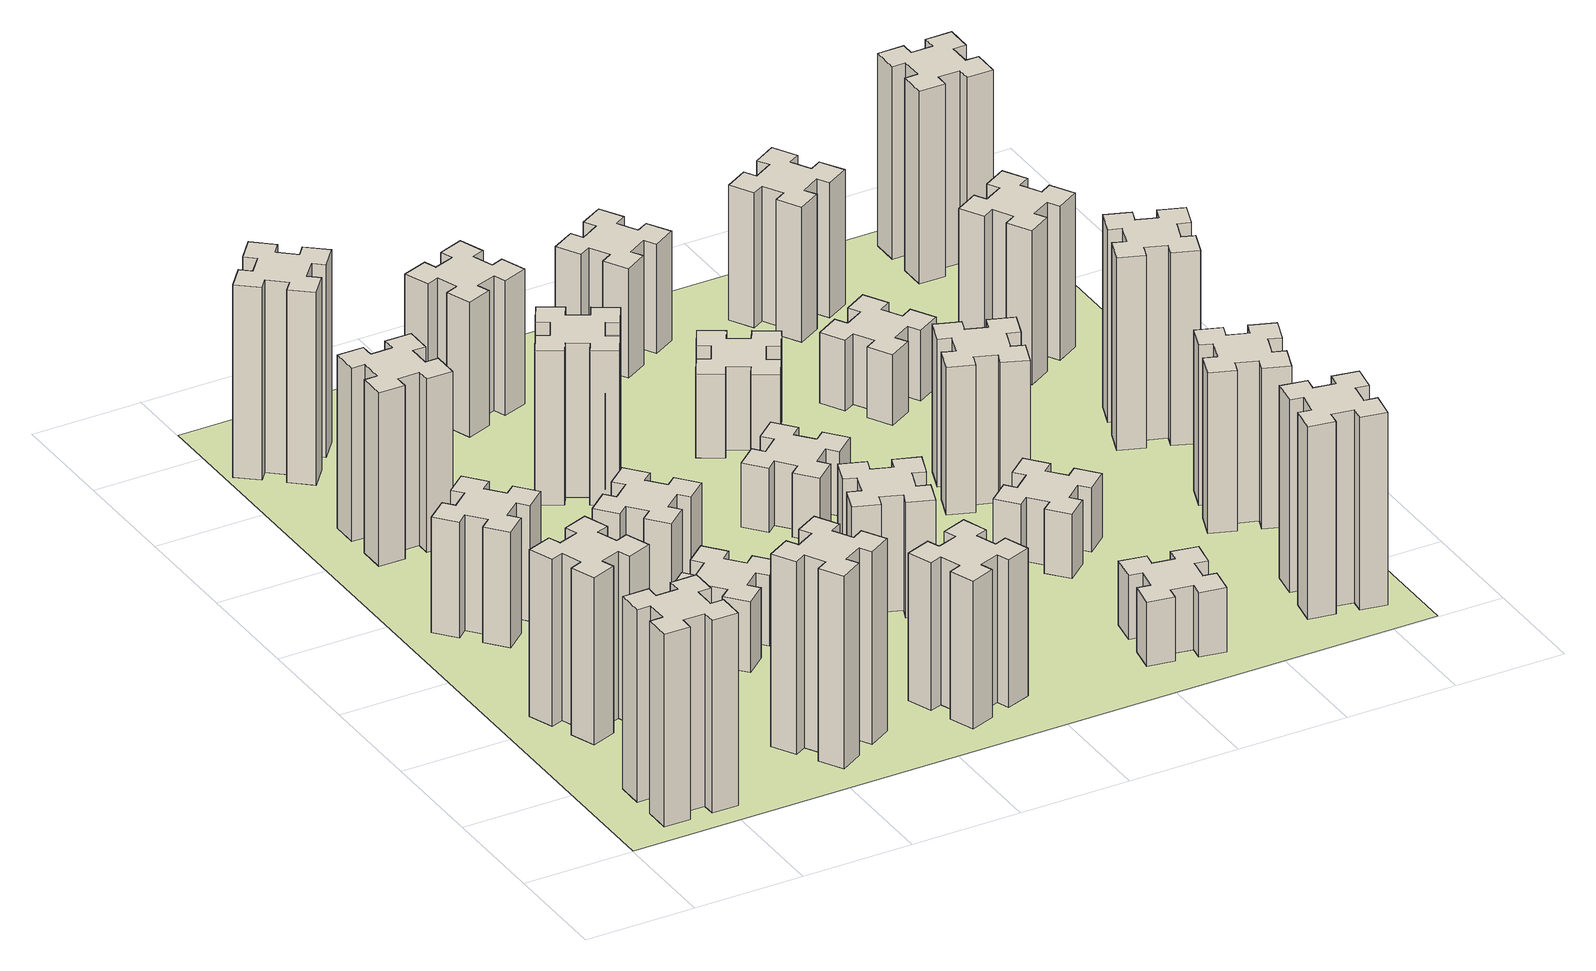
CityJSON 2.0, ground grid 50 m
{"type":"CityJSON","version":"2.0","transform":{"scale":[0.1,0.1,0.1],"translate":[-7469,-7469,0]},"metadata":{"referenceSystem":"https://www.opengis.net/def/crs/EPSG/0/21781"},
"CityObjects":{
"building1":{"type":"Building","attributes":{"class":"1000","function":"1000","usage":"1000","yearOfConstruction":2016,"roofType":"1000","measuredHeight":90,"storeysAboveGround":30,"storeysBelowGround":0},"geometry":[{"type":"Solid","lod":"1","boundaries":[[[[0,1,2,3,4,5,6,7,8,9,10,11,12,13,14,15,16,17,18,19]],[[17,16,20,21]],[[16,15,22,20]],[[15,14,23,22]],[[14,13,24,23]],[[13,12,25,24]],[[12,11,26,25]],[[11,10,27,26]],[[10,9,28,27]],[[9,8,29,28]],[[8,7,30,29]],[[7,6,31,30]],[[6,5,32,31]],[[5,4,33,32]],[[4,3,34,33]],[[3,2,35,34]],[[2,1,36,35]],[[1,0,37,36]],[[0,19,38,37]],[[19,18,39,38]],[[18,17,21,39]],[[24,25,26,27,28,29,30,31,32,33,34,35,36,37,38,39,21,20,22,23]]]]}]},
"building2":{"type":"Building","attributes":{"class":"1000","function":"1000","usage":"1000","yearOfConstruction":2016,"roofType":"1000","measuredHeight":78,"storeysAboveGround":30,"storeysBelowGround":0},"geometry":[{"type":"Solid","lod":"1","boundaries":[[[[40,41,42,43,44,45,46,47,48,49,50,51,52,53,54,55,56,57,58,59]],[[57,56,60,61]],[[56,55,62,60]],[[55,54,63,62]],[[54,53,64,63]],[[53,52,65,64]],[[52,51,66,65]],[[51,50,67,66]],[[50,49,68,67]],[[49,48,69,68]],[[48,47,70,69]],[[47,46,71,70]],[[46,45,72,71]],[[45,44,73,72]],[[44,43,74,73]],[[43,42,75,74]],[[42,41,76,75]],[[41,40,77,76]],[[40,59,78,77]],[[59,58,79,78]],[[58,57,61,79]],[[64,65,66,67,68,69,70,71,72,73,74,75,76,77,78,79,61,60,62,63]]]]}]},
"building3":{"type":"Building","attributes":{"class":"1000","function":"1000","usage":"1000","yearOfConstruction":2016,"roofType":"1000","measuredHeight":54,"storeysAboveGround":30,"storeysBelowGround":0},"geometry":[{"type":"Solid","lod":"1","boundaries":[[[[80,81,82,83,84,85,86,87,88,89,90,91,92,93,94,95,96,97,98,99]],[[97,96,100,101]],[[96,95,102,100]],[[95,94,103,102]],[[94,93,104,103]],[[93,92,105,104]],[[92,91,106,105]],[[91,90,107,106]],[[90,89,108,107]],[[89,88,109,108]],[[88,87,110,109]],[[87,86,111,110]],[[86,85,112,111]],[[85,84,113,112]],[[84,83,114,113]],[[83,82,115,114]],[[82,81,116,115]],[[81,80,117,116]],[[80,99,118,117]],[[99,98,119,118]],[[98,97,101,119]],[[104,105,106,107,108,109,110,111,112,113,114,115,116,117,118,119,101,100,102,103]]]]}]},
"building4":{"type":"Building","attributes":{"class":"1000","function":"1000","usage":"1000","yearOfConstruction":2016,"roofType":"1000","measuredHeight":81,"storeysAboveGround":30,"storeysBelowGround":0},"geometry":[{"type":"Solid","lod":"1","boundaries":[[[[120,121,122,123,124,125,126,127,128,129,130,131,132,133,134,135,136,137,138,139]],[[137,136,140,141]],[[136,135,142,140]],[[135,134,143,142]],[[134,133,144,143]],[[133,132,145,144]],[[132,131,146,145]],[[131,130,147,146]],[[130,129,148,147]],[[129,128,149,148]],[[128,127,150,149]],[[127,126,151,150]],[[126,125,152,151]],[[125,124,153,152]],[[124,123,154,153]],[[123,122,155,154]],[[122,121,156,155]],[[121,120,157,156]],[[120,139,158,157]],[[139,138,159,158]],[[138,137,141,159]],[[144,145,146,147,148,149,150,151,152,153,154,155,156,157,158,159,141,140,142,143]]]]}]},
"building5":{"type":"Building","attributes":{"class":"1000","function":"1000","usage":"1000","yearOfConstruction":2016,"roofType":"1000","measuredHeight":90,"storeysAboveGround":30,"storeysBelowGround":0},"geometry":[{"type":"Solid","lod":"1","boundaries":[[[[160,161,162,163,164,165,166,167,168,169,170,171,172,173,174,175,176,177,178,179]],[[177,176,180,181]],[[176,175,182,180]],[[175,174,183,182]],[[174,173,184,183]],[[173,172,185,184]],[[172,171,186,185]],[[171,170,187,186]],[[170,169,188,187]],[[169,168,189,188]],[[168,167,190,189]],[[167,166,191,190]],[[166,165,192,191]],[[165,164,193,192]],[[164,163,194,193]],[[163,162,195,194]],[[162,161,196,195]],[[161,160,197,196]],[[160,179,198,197]],[[179,178,199,198]],[[178,177,181,199]],[[184,185,186,187,188,189,190,191,192,193,194,195,196,197,198,199,181,180,182,183]]]]}]},
"building6":{"type":"Building","attributes":{"class":"1000","function":"1000","usage":"1000","yearOfConstruction":2016,"roofType":"1000","measuredHeight":90,"storeysAboveGround":30,"storeysBelowGround":0},"geometry":[{"type":"Solid","lod":"1","boundaries":[[[[200,201,202,203,204,205,206,207,208,209,210,211,212,213,214,215,216,217,218,219]],[[217,216,220,221]],[[216,215,222,220]],[[215,214,223,222]],[[214,213,224,223]],[[213,212,225,224]],[[212,211,226,225]],[[211,210,227,226]],[[210,209,228,227]],[[209,208,229,228]],[[208,207,230,229]],[[207,206,231,230]],[[206,205,232,231]],[[205,204,233,232]],[[204,203,234,233]],[[203,202,235,234]],[[202,201,236,235]],[[201,200,237,236]],[[200,219,238,237]],[[219,218,239,238]],[[218,217,221,239]],[[224,225,226,227,228,229,230,231,232,233,234,235,236,237,238,239,221,220,222,223]]]]}]},
"building7":{"type":"Building","attributes":{"class":"1000","function":"1000","usage":"1000","yearOfConstruction":2016,"roofType":"1000","measuredHeight":33,"storeysAboveGround":30,"storeysBelowGround":0},"geometry":[{"type":"Solid","lod":"1","boundaries":[[[[240,241,242,243,244,245,246,247,248,249,250,251,252,253,254,255,256,257,258,259]],[[257,256,260,261]],[[256,255,262,260]],[[255,254,263,262]],[[254,253,264,263]],[[253,252,265,264]],[[252,251,266,265]],[[251,250,267,266]],[[250,249,268,267]],[[249,248,269,268]],[[248,247,270,269]],[[247,246,271,270]],[[246,245,272,271]],[[245,244,273,272]],[[244,243,274,273]],[[243,242,275,274]],[[242,241,276,275]],[[241,240,277,276]],[[240,259,278,277]],[[259,258,279,278]],[[258,257,261,279]],[[264,265,266,267,268,269,270,271,272,273,274,275,276,277,278,279,261,260,262,263]]]]}]},
"building8":{"type":"Building","attributes":{"class":"1000","function":"1000","usage":"1000","yearOfConstruction":2016,"roofType":"1000","measuredHeight":36,"storeysAboveGround":30,"storeysBelowGround":0},"geometry":[{"type":"Solid","lod":"1","boundaries":[[[[280,281,282,283,284,285,286,287,288,289,290,291,292,293,294,295,296,297,298,299]],[[297,296,300,301]],[[296,295,302,300]],[[295,294,303,302]],[[294,293,304,303]],[[293,292,305,304]],[[292,291,306,305]],[[291,290,307,306]],[[290,289,308,307]],[[289,288,309,308]],[[288,287,310,309]],[[287,286,311,310]],[[286,285,312,311]],[[285,284,313,312]],[[284,283,314,313]],[[283,282,315,314]],[[282,281,316,315]],[[281,280,317,316]],[[280,299,318,317]],[[299,298,319,318]],[[298,297,301,319]],[[304,305,306,307,308,309,310,311,312,313,314,315,316,317,318,319,301,300,302,303]]]]}]},
"building9":{"type":"Building","attributes":{"class":"1000","function":"1000","usage":"1000","yearOfConstruction":2016,"roofType":"1000","measuredHeight":69,"storeysAboveGround":30,"storeysBelowGround":0},"geometry":[{"type":"Solid","lod":"1","boundaries":[[[[320,321,322,323,324,325,326,327,328,329,330,331,332,333,334,335,336,337,338,339]],[[337,336,340,341]],[[336,335,342,340]],[[335,334,343,342]],[[334,333,344,343]],[[333,332,345,344]],[[332,331,346,345]],[[331,330,347,346]],[[330,329,348,347]],[[329,328,349,348]],[[328,327,350,349]],[[327,326,351,350]],[[326,325,352,351]],[[325,324,353,352]],[[324,323,354,353]],[[323,322,355,354]],[[322,321,356,355]],[[321,320,357,356]],[[320,339,358,357]],[[339,338,359,358]],[[338,337,341,359]],[[344,345,346,347,348,349,350,351,352,353,354,355,356,357,358,359,341,340,342,343]]]]}]},
"building10":{"type":"Building","attributes":{"class":"1000","function":"1000","usage":"1000","yearOfConstruction":2016,"roofType":"1000","measuredHeight":72,"storeysAboveGround":30,"storeysBelowGround":0},"geometry":[{"type":"Solid","lod":"1","boundaries":[[[[360,361,362,363,364,365,366,367,368,369,370,371,372,373,374,375,376,377,378,379]],[[377,376,380,381]],[[376,375,382,380]],[[375,374,383,382]],[[374,373,384,383]],[[373,372,385,384]],[[372,371,386,385]],[[371,370,387,386]],[[370,369,388,387]],[[369,368,389,388]],[[368,367,390,389]],[[367,366,391,390]],[[366,365,392,391]],[[365,364,393,392]],[[364,363,394,393]],[[363,362,395,394]],[[362,361,396,395]],[[361,360,397,396]],[[360,379,398,397]],[[379,378,399,398]],[[378,377,381,399]],[[384,385,386,387,388,389,390,391,392,393,394,395,396,397,398,399,381,380,382,383]]]]}]},
"building11":{"type":"Building","attributes":{"class":"1000","function":"1000","usage":"1000","yearOfConstruction":2016,"roofType":"1000","measuredHeight":63,"storeysAboveGround":30,"storeysBelowGround":0},"geometry":[{"type":"Solid","lod":"1","boundaries":[[[[400,401,402,403,404,405,406,407,408,409,410,411,412,413,414,415,416,417,418,419]],[[417,416,420,421]],[[416,415,422,420]],[[415,414,423,422]],[[414,413,424,423]],[[413,412,425,424]],[[412,411,426,425]],[[411,410,427,426]],[[410,409,428,427]],[[409,408,429,428]],[[408,407,430,429]],[[407,406,431,430]],[[406,405,432,431]],[[405,404,433,432]],[[404,403,434,433]],[[403,402,435,434]],[[402,401,436,435]],[[401,400,437,436]],[[400,419,438,437]],[[419,418,439,438]],[[418,417,421,439]],[[424,425,426,427,428,429,430,431,432,433,434,435,436,437,438,439,421,420,422,423]]]]}]},
"building12":{"type":"Building","attributes":{"class":"1000","function":"1000","usage":"1000","yearOfConstruction":2016,"roofType":"1000","measuredHeight":54,"storeysAboveGround":30,"storeysBelowGround":0},"geometry":[{"type":"Solid","lod":"1","boundaries":[[[[440,441,442,443,444,445,446,447,448,449,450,451,452,453,454,455,456,457,458,459]],[[457,456,460,461]],[[456,455,462,460]],[[455,454,463,462]],[[454,453,464,463]],[[453,452,465,464]],[[452,451,466,465]],[[451,450,467,466]],[[450,449,468,467]],[[449,448,469,468]],[[448,447,470,469]],[[447,446,471,470]],[[446,445,472,471]],[[445,444,473,472]],[[444,443,474,473]],[[443,442,475,474]],[[442,441,476,475]],[[441,440,477,476]],[[440,459,478,477]],[[459,458,479,478]],[[458,457,461,479]],[[464,465,466,467,468,469,470,471,472,473,474,475,476,477,478,479,461,460,462,463]]]]}]},
"building13":{"type":"Building","attributes":{"class":"1000","function":"1000","usage":"1000","yearOfConstruction":2016,"roofType":"1000","measuredHeight":30,"storeysAboveGround":30,"storeysBelowGround":0},"geometry":[{"type":"Solid","lod":"1","boundaries":[[[[480,481,482,483,484,485,486,487,488,489,490,491,492,493,494,495,496,497,498,499]],[[497,496,500,501]],[[496,495,502,500]],[[495,494,503,502]],[[494,493,504,503]],[[493,492,505,504]],[[492,491,506,505]],[[491,490,507,506]],[[490,489,508,507]],[[489,488,509,508]],[[488,487,510,509]],[[487,486,511,510]],[[486,485,512,511]],[[485,484,513,512]],[[484,483,514,513]],[[483,482,515,514]],[[482,481,516,515]],[[481,480,517,516]],[[480,499,518,517]],[[499,498,519,518]],[[498,497,501,519]],[[504,505,506,507,508,509,510,511,512,513,514,515,516,517,518,519,501,500,502,503]]]]}]},
"building14":{"type":"Building","attributes":{"class":"1000","function":"1000","usage":"1000","yearOfConstruction":2016,"roofType":"1000","measuredHeight":39,"storeysAboveGround":30,"storeysBelowGround":0},"geometry":[{"type":"Solid","lod":"1","boundaries":[[[[520,521,522,523,524,525,526,527,528,529,530,531,532,533,534,535,536,537,538,539]],[[537,536,540,541]],[[536,535,542,540]],[[535,534,543,542]],[[534,533,544,543]],[[533,532,545,544]],[[532,531,546,545]],[[531,530,547,546]],[[530,529,548,547]],[[529,528,549,548]],[[528,527,550,549]],[[527,526,551,550]],[[526,525,552,551]],[[525,524,553,552]],[[524,523,554,553]],[[523,522,555,554]],[[522,521,556,555]],[[521,520,557,556]],[[520,539,558,557]],[[539,538,559,558]],[[538,537,541,559]],[[544,545,546,547,548,549,550,551,552,553,554,555,556,557,558,559,541,540,542,543]]]]}]},
"building15":{"type":"Building","attributes":{"class":"1000","function":"1000","usage":"1000","yearOfConstruction":2016,"roofType":"1000","measuredHeight":30,"storeysAboveGround":30,"storeysBelowGround":0},"geometry":[{"type":"Solid","lod":"1","boundaries":[[[[560,561,562,563,564,565,566,567,568,569,570,571,572,573,574,575,576,577,578,579]],[[577,576,580,581]],[[576,575,582,580]],[[575,574,583,582]],[[574,573,584,583]],[[573,572,585,584]],[[572,571,586,585]],[[571,570,587,586]],[[570,569,588,587]],[[569,568,589,588]],[[568,567,590,589]],[[567,566,591,590]],[[566,565,592,591]],[[565,564,593,592]],[[564,563,594,593]],[[563,562,595,594]],[[562,561,596,595]],[[561,560,597,596]],[[560,579,598,597]],[[579,578,599,598]],[[578,577,581,599]],[[584,585,586,587,588,589,590,591,592,593,594,595,596,597,598,599,581,580,582,583]]]]}]},
"building16":{"type":"Building","attributes":{"class":"1000","function":"1000","usage":"1000","yearOfConstruction":2016,"roofType":"1000","measuredHeight":51,"storeysAboveGround":30,"storeysBelowGround":0},"geometry":[{"type":"Solid","lod":"1","boundaries":[[[[600,601,602,603,604,605,606,607,608,609,610,611,612,613,614,615,616,617,618,619]],[[617,616,620,621]],[[616,615,622,620]],[[615,614,623,622]],[[614,613,624,623]],[[613,612,625,624]],[[612,611,626,625]],[[611,610,627,626]],[[610,609,628,627]],[[609,608,629,628]],[[608,607,630,629]],[[607,606,631,630]],[[606,605,632,631]],[[605,604,633,632]],[[604,603,634,633]],[[603,602,635,634]],[[602,601,636,635]],[[601,600,637,636]],[[600,619,638,637]],[[619,618,639,638]],[[618,617,621,639]],[[624,625,626,627,628,629,630,631,632,633,634,635,636,637,638,639,621,620,622,623]]]]}]},
"building17":{"type":"Building","attributes":{"class":"1000","function":"1000","usage":"1000","yearOfConstruction":2016,"roofType":"1000","measuredHeight":30,"storeysAboveGround":30,"storeysBelowGround":0},"geometry":[{"type":"Solid","lod":"1","boundaries":[[[[640,641,642,643,644,645,646,647,648,649,650,651,652,653,654,655,656,657,658,659]],[[657,656,660,661]],[[656,655,662,660]],[[655,654,663,662]],[[654,653,664,663]],[[653,652,665,664]],[[652,651,666,665]],[[651,650,667,666]],[[650,649,668,667]],[[649,648,669,668]],[[648,647,670,669]],[[647,646,671,670]],[[646,645,672,671]],[[645,644,673,672]],[[644,643,674,673]],[[643,642,675,674]],[[642,641,676,675]],[[641,640,677,676]],[[640,659,678,677]],[[659,658,679,678]],[[658,657,661,679]],[[664,665,666,667,668,669,670,671,672,673,674,675,676,677,678,679,661,660,662,663]]]]}]},
"building18":{"type":"Building","attributes":{"class":"1000","function":"1000","usage":"1000","yearOfConstruction":2016,"roofType":"1000","measuredHeight":69,"storeysAboveGround":30,"storeysBelowGround":0},"geometry":[{"type":"Solid","lod":"1","boundaries":[[[[680,681,682,683,684,685,686,687,688,689,690,691,692,693,694,695,696,697,698,699]],[[697,696,700,701]],[[696,695,702,700]],[[695,694,703,702]],[[694,693,704,703]],[[693,692,705,704]],[[692,691,706,705]],[[691,690,707,706]],[[690,689,708,707]],[[689,688,709,708]],[[688,687,710,709]],[[687,686,711,710]],[[686,685,712,711]],[[685,684,713,712]],[[684,683,714,713]],[[683,682,715,714]],[[682,681,716,715]],[[681,680,717,716]],[[680,699,718,717]],[[699,698,719,718]],[[698,697,701,719]],[[704,705,706,707,708,709,710,711,712,713,714,715,716,717,718,719,701,700,702,703]]]]}]},
"building19":{"type":"Building","attributes":{"class":"1000","function":"1000","usage":"1000","yearOfConstruction":2016,"roofType":"1000","measuredHeight":33,"storeysAboveGround":30,"storeysBelowGround":0},"geometry":[{"type":"Solid","lod":"1","boundaries":[[[[720,721,722,723,724,725,726,727,728,729,730,731,732,733,734,735,736,737,738,739]],[[737,736,740,741]],[[736,735,742,740]],[[735,734,743,742]],[[734,733,744,743]],[[733,732,745,744]],[[732,731,746,745]],[[731,730,747,746]],[[730,729,748,747]],[[729,728,749,748]],[[728,727,750,749]],[[727,726,751,750]],[[726,725,752,751]],[[725,724,753,752]],[[724,723,754,753]],[[723,722,755,754]],[[722,721,756,755]],[[721,720,757,756]],[[720,739,758,757]],[[739,738,759,758]],[[738,737,741,759]],[[744,745,746,747,748,749,750,751,752,753,754,755,756,757,758,759,741,740,742,743]]]]}]},
"building20":{"type":"Building","attributes":{"class":"1000","function":"1000","usage":"1000","yearOfConstruction":2016,"roofType":"1000","measuredHeight":90,"storeysAboveGround":30,"storeysBelowGround":0},"geometry":[{"type":"Solid","lod":"1","boundaries":[[[[760,761,762,763,764,765,766,767,768,769,770,771,772,773,774,775,776,777,778,779]],[[777,776,780,781]],[[776,775,782,780]],[[775,774,783,782]],[[774,773,784,783]],[[773,772,785,784]],[[772,771,786,785]],[[771,770,787,786]],[[770,769,788,787]],[[769,768,789,788]],[[768,767,790,789]],[[767,766,791,790]],[[766,765,792,791]],[[765,764,793,792]],[[764,763,794,793]],[[763,762,795,794]],[[762,761,796,795]],[[761,760,797,796]],[[760,779,798,797]],[[779,778,799,798]],[[778,777,781,799]],[[784,785,786,787,788,789,790,791,792,793,794,795,796,797,798,799,781,780,782,783]]]]}]},
"building21":{"type":"Building","attributes":{"class":"1000","function":"1000","usage":"1000","yearOfConstruction":2016,"roofType":"1000","measuredHeight":63,"storeysAboveGround":30,"storeysBelowGround":0},"geometry":[{"type":"Solid","lod":"1","boundaries":[[[[800,801,802,803,804,805,806,807,808,809,810,811,812,813,814,815,816,817,818,819]],[[817,816,820,821]],[[816,815,822,820]],[[815,814,823,822]],[[814,813,824,823]],[[813,812,825,824]],[[812,811,826,825]],[[811,810,827,826]],[[810,809,828,827]],[[809,808,829,828]],[[808,807,830,829]],[[807,806,831,830]],[[806,805,832,831]],[[805,804,833,832]],[[804,803,834,833]],[[803,802,835,834]],[[802,801,836,835]],[[801,800,837,836]],[[800,819,838,837]],[[819,818,839,838]],[[818,817,821,839]],[[824,825,826,827,828,829,830,831,832,833,834,835,836,837,838,839,821,820,822,823]]]]}]},
"building22":{"type":"Building","attributes":{"class":"1000","function":"1000","usage":"1000","yearOfConstruction":2016,"roofType":"1000","measuredHeight":75,"storeysAboveGround":30,"storeysBelowGround":0},"geometry":[{"type":"Solid","lod":"1","boundaries":[[[[840,841,842,843,844,845,846,847,848,849,850,851,852,853,854,855,856,857,858,859]],[[857,856,860,861]],[[856,855,862,860]],[[855,854,863,862]],[[854,853,864,863]],[[853,852,865,864]],[[852,851,866,865]],[[851,850,867,866]],[[850,849,868,867]],[[849,848,869,868]],[[848,847,870,869]],[[847,846,871,870]],[[846,845,872,871]],[[845,844,873,872]],[[844,843,874,873]],[[843,842,875,874]],[[842,841,876,875]],[[841,840,877,876]],[[840,859,878,877]],[[859,858,879,878]],[[858,857,861,879]],[[864,865,866,867,868,869,870,871,872,873,874,875,876,877,878,879,861,860,862,863]]]]}]},
"building23":{"type":"Building","attributes":{"class":"1000","function":"1000","usage":"1000","yearOfConstruction":2016,"roofType":"1000","measuredHeight":90,"storeysAboveGround":30,"storeysBelowGround":0},"geometry":[{"type":"Solid","lod":"1","boundaries":[[[[880,881,882,883,884,885,886,887,888,889,890,891,892,893,894,895,896,897,898,899]],[[897,896,900,901]],[[896,895,902,900]],[[895,894,903,902]],[[894,893,904,903]],[[893,892,905,904]],[[892,891,906,905]],[[891,890,907,906]],[[890,889,908,907]],[[889,888,909,908]],[[888,887,910,909]],[[887,886,911,910]],[[886,885,912,911]],[[885,884,913,912]],[[884,883,914,913]],[[883,882,915,914]],[[882,881,916,915]],[[881,880,917,916]],[[880,899,918,917]],[[899,898,919,918]],[[898,897,901,919]],[[904,905,906,907,908,909,910,911,912,913,914,915,916,917,918,919,901,900,902,903]]]]}]},
"building24":{"type":"Building","attributes":{"class":"1000","function":"1000","usage":"1000","yearOfConstruction":2016,"roofType":"1000","measuredHeight":72,"storeysAboveGround":30,"storeysBelowGround":0},"geometry":[{"type":"Solid","lod":"1","boundaries":[[[[920,921,922,923,924,925,926,927,928,929,930,931,932,933,934,935,936,937,938,939]],[[937,936,940,941]],[[936,935,942,940]],[[935,934,943,942]],[[934,933,944,943]],[[933,932,945,944]],[[932,931,946,945]],[[931,930,947,946]],[[930,929,948,947]],[[929,928,949,948]],[[928,927,950,949]],[[927,926,951,950]],[[926,925,952,951]],[[925,924,953,952]],[[924,923,954,953]],[[923,922,955,954]],[[922,921,956,955]],[[921,920,957,956]],[[920,939,958,957]],[[939,938,959,958]],[[938,937,941,959]],[[944,945,946,947,948,949,950,951,952,953,954,955,956,957,958,959,941,940,942,943]]]]}]},
"building25":{"type":"Building","attributes":{"class":"1000","function":"1000","usage":"1000","yearOfConstruction":2016,"roofType":"1000","measuredHeight":90,"storeysAboveGround":30,"storeysBelowGround":0},"geometry":[{"type":"Solid","lod":"1","boundaries":[[[[960,961,962,963,964,965,966,967,968,969,970,971,972,973,974,975,976,977,978,979]],[[977,976,980,981]],[[976,975,982,980]],[[975,974,983,982]],[[974,973,984,983]],[[973,972,985,984]],[[972,971,986,985]],[[971,970,987,986]],[[970,969,988,987]],[[969,968,989,988]],[[968,967,990,989]],[[967,966,991,990]],[[966,965,992,991]],[[965,964,993,992]],[[964,963,994,993]],[[963,962,995,994]],[[962,961,996,995]],[[961,960,997,996]],[[960,979,998,997]],[[979,978,999,998]],[[978,977,981,999]],[[984,985,986,987,988,989,990,991,992,993,994,995,996,997,998,999,981,980,982,983]]]]}]},
"landuse1":{"type":"LandUse","attributes":{"name":"plot1","function":"1010"},"geometry":[{"type":"MultiSurface","lod":"1","boundaries":[[[1000,1001,1002,1003]]]}]}
},
"vertices":[
[265,325,0],[265,225,0],[205,225,0],[205,105,0],[325,105,0],[325,165,0],[425,165,0],[425,105,0],[545,105,0],[545,225,0],[485,225,0],[485,325,0],[545,325,0],[545,445,0],[425,445,0],[425,385,0],[325,385,0],[325,445,0],[205,445,0],[205,325,0],[325,385,900],[325,445,900],[425,385,900],[425,445,900],[545,445,900],[545,325,900],[485,325,900],[485,225,900],[545,225,900],[545,105,900],[425,105,900],[425,165,900],[325,165,900],[325,105,900],[205,105,900],[205,225,900],[265,225,900],[265,325,900],[205,325,900],[205,445,900],
[255,1025,0],[289,931,0],[233,910,0],[274,797,0],[387,839,0],[366,895,0],[460,929,0],[480,873,0],[593,914,0],[552,1027,0],[496,1006,0],[462,1100,0],[518,1120,0],[477,1233,0],[364,1192,0],[385,1136,0],[291,1102,0],[270,1158,0],[157,1117,0],[199,1004,0],[291,1102,780],[270,1158,780],[385,1136,780],[364,1192,780],[477,1233,780],[518,1120,780],[462,1100,780],[496,1006,780],[552,1027,780],[593,914,780],[480,873,780],[460,929,780],[366,895,780],[387,839,780],[274,797,780],[233,910,780],[289,931,780],[255,1025,780],[199,1004,780],[157,1117,780],
[492,1888,0],[427,1964,0],[473,2003,0],[396,2095,0],[304,2018,0],[343,1972,0],[266,1907,0],[228,1953,0],[136,1876,0],[213,1784,0],[259,1823,0],[323,1746,0],[277,1708,0],[354,1616,0],[446,1693,0],[408,1739,0],[484,1803,0],[523,1757,0],[615,1834,0],[538,1926,0],[484,1803,540],[523,1757,540],[408,1739,540],[446,1693,540],[354,1616,540],[277,1708,540],[323,1746,540],[259,1823,540],[213,1784,540],[136,1876,540],[228,1953,540],[266,1907,540],[343,1972,540],[304,2018,540],[396,2095,540],[473,2003,540],[427,1964,540],[492,1888,540],[538,1926,540],[615,1834,540],
[485,2545,0],[485,2645,0],[545,2645,0],[545,2765,0],[425,2765,0],[425,2705,0],[325,2705,0],[325,2765,0],[205,2765,0],[205,2645,0],[265,2645,0],[265,2545,0],[205,2545,0],[205,2425,0],[325,2425,0],[325,2485,0],[425,2485,0],[425,2425,0],[545,2425,0],[545,2545,0],[425,2485,810],[425,2425,810],[325,2485,810],[325,2425,810],[205,2425,810],[205,2545,810],[265,2545,810],[265,2645,810],[205,2645,810],[205,2765,810],[325,2765,810],[325,2705,810],[425,2705,810],[425,2765,810],[545,2765,810],[545,2645,810],[485,2645,810],[485,2545,810],[545,2545,810],[545,2425,810],
[1127,255,0],[1214,305,0],[1244,253,0],[1348,313,0],[1288,417,0],[1236,387,0],[1186,474,0],[1238,504,0],[1178,608,0],[1074,548,0],[1104,496,0],[1017,446,0],[987,498,0],[883,438,0],[943,334,0],[995,364,0],[1045,277,0],[993,247,0],[1053,143,0],[1157,203,0],[1045,277,900],[993,247,900],[995,364,900],[943,334,900],[883,438,900],[987,498,900],[1017,446,900],[1104,496,900],[1074,548,900],[1178,608,900],[1238,504,900],[1186,474,900],[1236,387,900],[1288,417,900],[1348,313,900],[1244,253,900],[1214,305,900],[1127,255,900],[1157,203,900],[1053,143,900],
[384,3387,0],[308,3452,0],[346,3498,0],[254,3575,0],[177,3483,0],[223,3444,0],[159,3368,0],[113,3406,0],[36,3314,0],[128,3237,0],[166,3283,0],[243,3219,0],[204,3173,0],[296,3096,0],[373,3188,0],[327,3226,0],[392,3303,0],[438,3264,0],[515,3356,0],[423,3433,0],[392,3303,900],[438,3264,900],[327,3226,900],[373,3188,900],[296,3096,900],[204,3173,900],[243,3219,900],[166,3283,900],[128,3237,900],[36,3314,900],[113,3406,900],[159,3368,900],[223,3444,900],[177,3483,900],[254,3575,900],[346,3498,900],[308,3452,900],[384,3387,900],[423,3433,900],[515,3356,900],
[1083,1332,0],[1006,1267,0],[968,1313,0],[876,1236,0],[953,1144,0],[999,1183,0],[1063,1106,0],[1017,1068,0],[1094,976,0],[1186,1053,0],[1148,1099,0],[1224,1163,0],[1263,1117,0],[1355,1194,0],[1278,1286,0],[1232,1248,0],[1167,1324,0],[1213,1363,0],[1136,1455,0],[1044,1378,0],[1167,1324,330],[1213,1363,330],[1232,1248,330],[1278,1286,330],[1355,1194,330],[1263,1117,330],[1224,1163,330],[1148,1099,330],[1186,1053,330],[1094,976,330],[1017,1068,330],[1063,1106,330],[999,1183,330],[953,1144,330],[876,1236,330],[968,1313,330],[1006,1267,330],[1083,1332,330],[1044,1378,330],[1136,1455,330],
[1083,1972,0],[1006,1907,0],[968,1953,0],[876,1876,0],[953,1784,0],[999,1823,0],[1063,1746,0],[1017,1708,0],[1094,1616,0],[1186,1693,0],[1148,1739,0],[1224,1803,0],[1263,1757,0],[1355,1834,0],[1278,1926,0],[1232,1888,0],[1167,1964,0],[1213,2003,0],[1136,2095,0],[1044,2018,0],[1167,1964,360],[1213,2003,360],[1232,1888,360],[1278,1926,360],[1355,1834,360],[1263,1757,360],[1224,1803,360],[1148,1739,360],[1186,1693,360],[1094,1616,360],[1017,1708,360],[1063,1746,360],[999,1823,360],[953,1784,360],[876,1876,360],[968,1953,360],[1006,1907,360],[1083,1972,360],[1044,2018,360],[1136,2095,360],
[1765,496,0],[1671,462,0],[1650,518,0],[1537,477,0],[1579,364,0],[1635,385,0],[1669,291,0],[1613,270,0],[1654,157,0],[1767,199,0],[1746,255,0],[1840,289,0],[1860,233,0],[1973,274,0],[1932,387,0],[1876,366,0],[1842,460,0],[1898,480,0],[1857,593,0],[1744,552,0],[1842,460,690],[1898,480,690],[1876,366,690],[1932,387,690],[1973,274,690],[1860,233,690],[1840,289,690],[1746,255,690],[1767,199,690],[1654,157,690],[1613,270,690],[1669,291,690],[1635,385,690],[1579,364,690],[1537,477,690],[1650,518,690],[1671,462,690],[1765,496,690],[1744,552,690],[1857,593,690],
[1314,2666,0],[1227,2716,0],[1257,2768,0],[1153,2828,0],[1093,2724,0],[1145,2694,0],[1095,2607,0],[1043,2637,0],[983,2533,0],[1087,2473,0],[1117,2525,0],[1204,2475,0],[1174,2423,0],[1278,2363,0],[1338,2467,0],[1286,2497,0],[1336,2584,0],[1388,2554,0],[1448,2658,0],[1344,2718,0],[1336,2584,720],[1388,2554,720],[1286,2497,720],[1338,2467,720],[1278,2363,720],[1174,2423,720],[1204,2475,720],[1117,2525,720],[1087,2473,720],[983,2533,720],[1043,2637,720],[1095,2607,720],[1145,2694,720],[1093,2724,720],[1153,2828,720],[1257,2768,720],[1227,2716,720],[1314,2666,720],[1344,2718,720],[1448,2658,720],
[1125,3456,0],[1031,3422,0],[1010,3478,0],[897,3437,0],[939,3324,0],[995,3345,0],[1029,3251,0],[973,3230,0],[1014,3117,0],[1127,3159,0],[1106,3215,0],[1200,3249,0],[1220,3193,0],[1333,3234,0],[1292,3347,0],[1236,3326,0],[1202,3420,0],[1258,3440,0],[1217,3553,0],[1104,3512,0],[1202,3420,630],[1258,3440,630],[1236,3326,630],[1292,3347,630],[1333,3234,630],[1220,3193,630],[1200,3249,630],[1106,3215,630],[1127,3159,630],[1014,3117,630],[973,3230,630],[1029,3251,630],[995,3345,630],[939,3324,630],[897,3437,630],[1010,3478,630],[1031,3422,630],[1125,3456,630],[1104,3512,630],[1217,3553,630],
[1769,1300,0],[1735,1206,0],[1679,1227,0],[1637,1114,0],[1750,1073,0],[1771,1129,0],[1865,1095,0],[1844,1039,0],[1957,997,0],[1998,1110,0],[1942,1131,0],[1976,1225,0],[2032,1204,0],[2073,1317,0],[1960,1358,0],[1940,1302,0],[1846,1336,0],[1867,1392,0],[1754,1433,0],[1713,1320,0],[1846,1336,540],[1867,1392,540],[1940,1302,540],[1960,1358,540],[2073,1317,540],[2032,1204,540],[1976,1225,540],[1942,1131,540],[1998,1110,540],[1957,997,540],[1844,1039,540],[1865,1095,540],[1771,1129,540],[1750,1073,540],[1637,1114,540],[1679,1227,540],[1735,1206,540],[1769,1300,540],[1713,1320,540],[1754,1433,540],
[1972,1988,0],[1907,2064,0],[1953,2103,0],[1876,2195,0],[1784,2118,0],[1823,2072,0],[1746,2007,0],[1708,2053,0],[1616,1976,0],[1693,1884,0],[1739,1923,0],[1803,1846,0],[1757,1808,0],[1834,1716,0],[1926,1793,0],[1888,1839,0],[1964,1903,0],[2003,1857,0],[2095,1934,0],[2018,2026,0],[1964,1903,300],[2003,1857,300],[1888,1839,300],[1926,1793,300],[1834,1716,300],[1757,1808,300],[1803,1846,300],[1739,1923,300],[1693,1884,300],[1616,1976,300],[1708,2053,300],[1746,2007,300],[1823,2072,300],[1784,2118,300],[1876,2195,300],[1953,2103,300],[1907,2064,300],[1972,1988,300],[2018,2026,300],[2095,1934,300],
[2026,2497,0],[2076,2584,0],[2128,2554,0],[2188,2658,0],[2084,2718,0],[2054,2666,0],[1967,2716,0],[1997,2768,0],[1893,2828,0],[1833,2724,0],[1885,2694,0],[1835,2607,0],[1783,2637,0],[1723,2533,0],[1827,2473,0],[1857,2525,0],[1944,2475,0],[1914,2423,0],[2018,2363,0],[2078,2467,0],[1944,2475,390],[1914,2423,390],[1857,2525,390],[1827,2473,390],[1723,2533,390],[1783,2637,390],[1835,2607,390],[1885,2694,390],[1833,2724,390],[1893,2828,390],[1997,2768,390],[1967,2716,390],[2054,2666,390],[2084,2718,390],[2188,2658,390],[2128,2554,390],[2076,2584,390],[2026,2497,390],[2078,2467,390],[2018,2363,390],
[2596,444,0],[2578,345,0],[2519,356,0],[2498,237,0],[2617,217,0],[2627,276,0],[2725,258,0],[2715,199,0],[2833,178,0],[2854,297,0],[2795,307,0],[2812,405,0],[2871,395,0],[2892,513,0],[2774,534,0],[2764,475,0],[2665,492,0],[2676,551,0],[2557,572,0],[2537,454,0],[2665,492,300],[2676,551,300],[2764,475,300],[2774,534,300],[2892,513,300],[2871,395,300],[2812,405,300],[2795,307,300],[2854,297,300],[2833,178,300],[2715,199,300],[2725,258,300],[2627,276,300],[2617,217,300],[2498,237,300],[2519,356,300],[2578,345,300],[2596,444,300],[2537,454,300],[2557,572,300],
[1844,3556,0],[1757,3506,0],[1727,3558,0],[1623,3498,0],[1683,3394,0],[1735,3424,0],[1785,3337,0],[1733,3307,0],[1793,3203,0],[1897,3263,0],[1867,3315,0],[1954,3365,0],[1984,3313,0],[2088,3373,0],[2028,3477,0],[1976,3447,0],[1926,3534,0],[1978,3564,0],[1918,3668,0],[1814,3608,0],[1926,3534,510],[1978,3564,510],[1976,3447,510],[2028,3477,510],[2088,3373,510],[1984,3313,510],[1954,3365,510],[1867,3315,510],[1897,3263,510],[1793,3203,510],[1733,3307,510],[1785,3337,510],[1735,3424,510],[1683,3394,510],[1623,3498,510],[1727,3558,510],[1757,3506,510],[1844,3556,510],[1814,3608,510],[1918,3668,510],
[2628,1099,0],[2704,1163,0],[2743,1117,0],[2835,1194,0],[2758,1286,0],[2712,1248,0],[2647,1324,0],[2693,1363,0],[2616,1455,0],[2524,1378,0],[2563,1332,0],[2486,1267,0],[2448,1313,0],[2356,1236,0],[2433,1144,0],[2479,1183,0],[2543,1106,0],[2497,1068,0],[2574,976,0],[2666,1053,0],[2543,1106,300],[2497,1068,300],[2479,1183,300],[2433,1144,300],[2356,1236,300],[2448,1313,300],[2486,1267,300],[2563,1332,300],[2524,1378,300],[2616,1455,300],[2693,1363,300],[2647,1324,300],[2712,1248,300],[2758,1286,300],[2835,1194,300],[2743,1117,300],[2704,1163,300],[2628,1099,300],[2666,1053,300],[2574,976,300],
[2682,1671,0],[2716,1765,0],[2772,1744,0],[2813,1857,0],[2700,1898,0],[2680,1842,0],[2586,1876,0],[2607,1932,0],[2494,1973,0],[2453,1860,0],[2509,1840,0],[2475,1746,0],[2419,1767,0],[2377,1654,0],[2490,1613,0],[2511,1669,0],[2605,1635,0],[2584,1579,0],[2697,1537,0],[2738,1650,0],[2605,1635,690],[2584,1579,690],[2511,1669,690],[2490,1613,690],[2377,1654,690],[2419,1767,690],[2475,1746,690],[2509,1840,690],[2453,1860,690],[2494,1973,690],[2607,1932,690],[2586,1876,690],[2680,1842,690],[2700,1898,690],[2813,1857,690],[2772,1744,690],[2716,1765,690],[2682,1671,690],[2738,1650,690],[2697,1537,690],
[2475,2584,0],[2525,2497,0],[2473,2467,0],[2533,2363,0],[2637,2423,0],[2607,2475,0],[2694,2525,0],[2724,2473,0],[2828,2533,0],[2768,2637,0],[2716,2607,0],[2666,2694,0],[2718,2724,0],[2658,2828,0],[2554,2768,0],[2584,2716,0],[2497,2666,0],[2467,2718,0],[2363,2658,0],[2423,2554,0],[2497,2666,330],[2467,2718,330],[2584,2716,330],[2554,2768,330],[2658,2828,330],[2718,2724,330],[2666,2694,330],[2716,2607,330],[2768,2637,330],[2828,2533,330],[2724,2473,330],[2694,2525,330],[2607,2475,330],[2637,2423,330],[2533,2363,330],[2473,2467,330],[2525,2497,330],[2475,2584,330],[2423,2554,330],[2363,2658,330],
[3504,475,0],[3405,492,0],[3416,551,0],[3297,572,0],[3277,454,0],[3336,444,0],[3318,345,0],[3259,356,0],[3238,237,0],[3357,217,0],[3367,276,0],[3465,258,0],[3455,199,0],[3573,178,0],[3594,297,0],[3535,307,0],[3552,405,0],[3611,395,0],[3632,513,0],[3514,534,0],[3552,405,900],[3611,395,900],[3535,307,900],[3594,297,900],[3573,178,900],[3455,199,900],[3465,258,900],[3367,276,900],[3357,217,900],[3238,237,900],[3259,356,900],[3318,345,900],[3336,444,900],[3277,454,900],[3297,572,900],[3416,551,900],[3405,492,900],[3504,475,900],[3514,534,900],[3632,513,900],
[2716,3347,0],[2666,3434,0],[2718,3464,0],[2658,3568,0],[2554,3508,0],[2584,3456,0],[2497,3406,0],[2467,3458,0],[2363,3398,0],[2423,3294,0],[2475,3324,0],[2525,3237,0],[2473,3207,0],[2533,3103,0],[2637,3163,0],[2607,3215,0],[2694,3265,0],[2724,3213,0],[2828,3273,0],[2768,3377,0],[2694,3265,630],[2724,3213,630],[2607,3215,630],[2637,3163,630],[2533,3103,630],[2473,3207,630],[2525,3237,630],[2475,3324,630],[2423,3294,630],[2363,3398,630],[2467,3458,630],[2497,3406,630],[2584,3456,630],[2554,3508,630],[2658,3568,630],[2718,3464,630],[2666,3434,630],[2716,3347,630],[2768,3377,630],[2828,3273,630],
[3351,1029,0],[3445,995,0],[3424,939,0],[3537,897,0],[3578,1010,0],[3522,1031,0],[3556,1125,0],[3612,1104,0],[3653,1217,0],[3540,1258,0],[3520,1202,0],[3426,1236,0],[3447,1292,0],[3334,1333,0],[3293,1220,0],[3349,1200,0],[3315,1106,0],[3259,1127,0],[3217,1014,0],[3330,973,0],[3315,1106,750],[3259,1127,750],[3349,1200,750],[3293,1220,750],[3334,1333,750],[3447,1292,750],[3426,1236,750],[3520,1202,750],[3540,1258,750],[3653,1217,750],[3612,1104,750],[3556,1125,750],[3522,1031,750],[3578,1010,750],[3537,897,750],[3424,939,750],[3445,995,750],[3351,1029,750],[3330,973,750],[3217,1014,750],
[3520,1942,0],[3426,1976,0],[3447,2032,0],[3334,2073,0],[3293,1960,0],[3349,1940,0],[3315,1846,0],[3259,1867,0],[3217,1754,0],[3330,1713,0],[3351,1769,0],[3445,1735,0],[3424,1679,0],[3537,1637,0],[3578,1750,0],[3522,1771,0],[3556,1865,0],[3612,1844,0],[3653,1957,0],[3540,1998,0],[3556,1865,900],[3612,1844,900],[3522,1771,900],[3578,1750,900],[3537,1637,900],[3424,1679,900],[3445,1735,900],[3351,1769,900],[3330,1713,900],[3217,1754,900],[3259,1867,900],[3315,1846,900],[3349,1940,900],[3293,1960,900],[3334,2073,900],[3447,2032,900],[3426,1976,900],[3520,1942,900],[3540,1998,900],[3653,1957,900],
[3224,2716,0],[3137,2666,0],[3107,2718,0],[3003,2658,0],[3063,2554,0],[3115,2584,0],[3165,2497,0],[3113,2467,0],[3173,2363,0],[3277,2423,0],[3247,2475,0],[3334,2525,0],[3364,2473,0],[3468,2533,0],[3408,2637,0],[3356,2607,0],[3306,2694,0],[3358,2724,0],[3298,2828,0],[3194,2768,0],[3306,2694,720],[3358,2724,720],[3356,2607,720],[3408,2637,720],[3468,2533,720],[3364,2473,720],[3334,2525,720],[3247,2475,720],[3277,2423,720],[3173,2363,720],[3113,2467,720],[3165,2497,720],[3115,2584,720],[3063,2554,720],[3003,2658,720],[3107,2718,720],[3137,2666,720],[3224,2716,720],[3194,2768,720],[3298,2828,720],
[3285,3325,0],[3385,3325,0],[3385,3265,0],[3505,3265,0],[3505,3385,0],[3445,3385,0],[3445,3485,0],[3505,3485,0],[3505,3605,0],[3385,3605,0],[3385,3545,0],[3285,3545,0],[3285,3605,0],[3165,3605,0],[3165,3485,0],[3225,3485,0],[3225,3385,0],[3165,3385,0],[3165,3265,0],[3285,3265,0],[3225,3385,900],[3165,3385,900],[3225,3485,900],[3165,3485,900],[3165,3605,900],[3285,3605,900],[3285,3545,900],[3385,3545,900],[3385,3605,900],[3505,3605,900],[3505,3485,900],[3445,3485,900],[3445,3385,900],[3505,3385,900],[3505,3265,900],[3385,3265,900],[3385,3325,900],[3285,3325,900],[3285,3265,900],[3165,3265,900],
[5,3705,0],[3705,3705,0],[3705,5,0],[5,5,0]
]}
